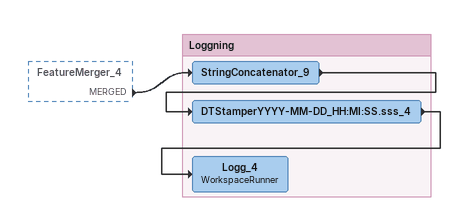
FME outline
FeatureMerger_4 [outside]
    MERGED -> StringConcatenator_9

Bookmark: Loggning
StringConcatenator_9
    -> DTStamperYYYY-MM-DD_HH:MI:SS.sss_4
DTStamperYYYY-MM-DD_HH:MI:SS.sss_4
    -> Logg_4
Logg_4: WorkspaceRunner
